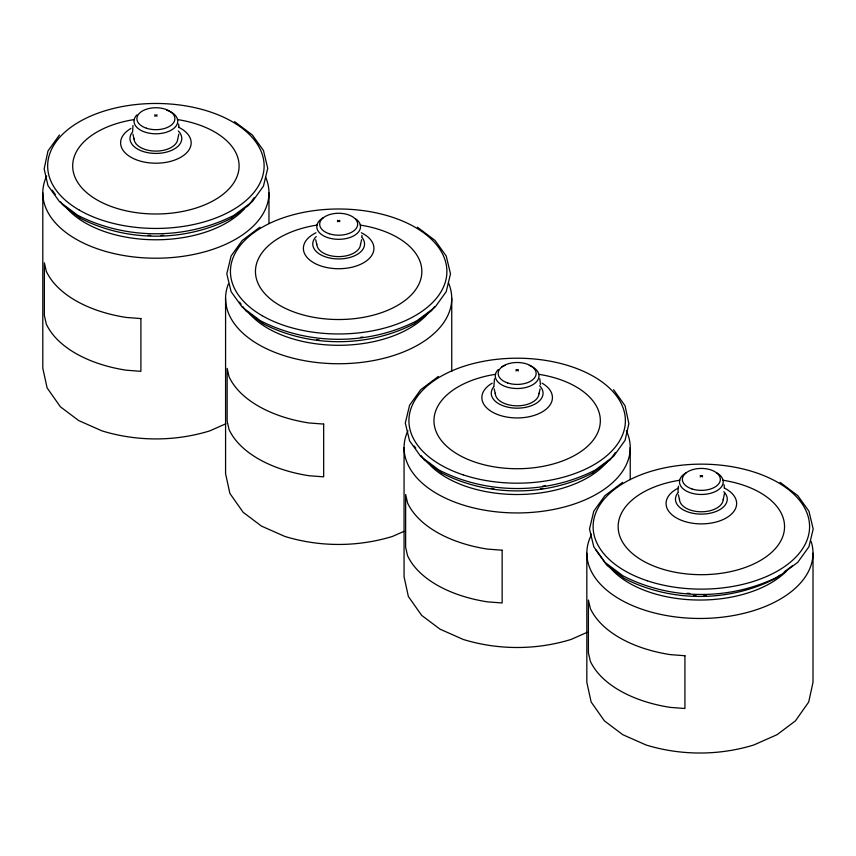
<?xml version="1.0" encoding="UTF-8"?>
<svg xmlns="http://www.w3.org/2000/svg" width="856" height="856" viewBox="0 0 856 856"><rect width="100%" height="100%" fill="white"/><g stroke="black" fill="none" stroke-linecap="round" stroke-linejoin="round"><path stroke-width="1.28" d="M361.906 236.802L361.949 235.346M678.102 489.054L678.102 491.954M132.958 125.468L132.637 131.278M678.22 487.599L678.423 486.155M724.486 493.409L723.234 499.679M178.818 134.178L177.77 139.004M361.585 239.701L360.536 244.527M494.49 378.769L493.901 386.013M540.082 388.913L539.023 393.739M590.79 535.054L591.1 533.855M59.438 134.981L47.968 150.998L44.159 168.9L47.968 185.591L59.438 201.609L77.543 215.177C125.704 239.98 186.062 239.98 234.223 215.177L252.327 201.609L263.455 186.105L267.735 168.3L263.455 150.485L252.327 134.981L234.63 121.659M254.189 197.683L248.829 205.151L231.773 217.98M434.666 306.405L431.606 310.675L414.55 323.504M615.453 452.417L610.093 459.886L593.037 472.726M259.914 227.182L242.216 240.504L231.088 256.008L226.808 273.824L231.088 291.629L242.216 307.133L260.32 320.7C308.481 345.503 368.829 345.503 417 320.7L435.105 307.133L446.222 291.629L450.502 273.824L446.222 256.008L435.105 240.504L417.407 227.182M438.4 376.405L420.703 389.715L409.575 405.23L405.305 423.035L409.575 440.851L420.703 456.355L438.4 469.666M622.612 482.345L604.914 495.656L593.786 511.171L589.506 528.976L593.786 546.791L604.914 562.296L623.018 575.863C671.179 600.666 731.527 600.666 779.688 575.863M775.814 578.249L780.073 575.039M784.342 571.829L792.87 565.409M780.094 575.607L797.792 562.296L808.92 546.791L813.2 528.976L808.92 511.171L797.792 495.656L780.094 482.345M154.722 116.191L157.055 114.843M337.489 221.715L339.821 220.367M515.975 370.937L518.319 369.589M700.187 476.878L702.519 475.529M231.366 218.248C184.96 242.152 126.806 242.152 80.4 218.248M414.144 323.771C367.738 347.675 309.583 347.675 263.177 323.771M225.898 423.752L209.763 430.889C174.817 441.6 136.96 441.6 102.003 430.889L78.741 420.596L60.391 406.793L47.101 387.896L42.8 368.198L42.8 192.921M403.914 531.383L392.54 536.412C357.583 547.123 319.727 547.123 284.781 536.412L261.508 526.119L243.158 512.316L229.879 493.42L225.577 473.721L225.577 298.444M592.63 472.983C546.224 496.887 488.07 496.887 441.664 472.983M587.152 632.327L571.027 639.464C536.07 650.175 498.224 650.175 463.267 639.464L440.005 629.16L421.644 615.368L408.365 596.472L404.064 576.773L404.064 447.667M775.408 578.506C728.991 602.41 670.847 602.41 624.441 578.506M438.807 469.923C486.968 494.725 547.326 494.725 595.487 469.923L613.592 456.355L625.062 440.337L628.871 423.645L625.062 405.733L613.592 389.715M154.722 114.843L157.055 116.191M337.489 220.367L339.821 221.715M700.187 475.529L702.519 476.878M515.975 369.589L518.319 370.937M624.035 578.249L606.979 565.409L595.904 549.937M262.771 323.504L245.715 310.675L242.655 306.405M441.257 472.726L424.202 459.886L421.141 455.617M79.993 217.98L62.937 205.151L60.648 201.952M414.25 446.008L415.781 448.148M239.584 302.136L241.114 304.265M52.216 190.203L55.287 194.473M679.471 499.679L678.423 494.854M495.271 393.739L494.212 388.913M316.774 244.527L315.725 239.701M134.007 139.004L132.958 134.178M724.005 484.71L724.486 487.599M539.804 378.769L540.436 384.558M178.54 124.034L179.011 126.923M813.007 553.19L813.007 682.296L808.706 701.995L795.417 720.891L777.066 734.683L753.804 744.988C718.847 755.698 680.991 755.698 646.045 744.988L622.772 734.683L604.422 720.891L591.132 701.995L586.831 682.296L586.831 553.19M630.23 447.667L630.23 479.606M451.743 298.444L451.743 371.472M268.966 192.921L268.966 223.459M265.681 177.288A113.088 65.291 0 0 1 154.754 258.212A113.088 65.291 0 0 1 46.652 176.026M244.324 208.918A99.895 57.673 0 0 1 154.883 239.776A99.895 57.673 0 0 1 66.533 207.89M163.646 235.357A104.197 60.155 0 0 1 161.046 235.454M150.72 235.454A104.197 60.155 0 0 1 148.131 235.357M178.562 127.244A35.278 20.362 0 0 1 182.232 156.381A35.278 20.362 0 0 1 131.674 157.654A35.278 20.362 0 0 1 130.947 128.443M177.663 139.571A21.86 12.615 0 0 1 154.936 151.084A21.86 12.615 0 0 1 134.028 138.479M178.316 131A25.894 14.948 0 0 1 156.734 153.417A25.894 14.948 0 0 1 132.659 131.856M177.417 119.551A83.203 48.043 0 0 1 224.047 193.51A83.203 48.043 0 0 1 87.729 193.51A83.203 48.043 0 0 1 134.349 119.551M166.813 110.242A21.86 12.615 0 0 1 174.817 127.48A21.86 12.615 0 0 1 144.953 132.102A21.86 12.615 0 0 1 136.96 114.865M724.037 487.92A35.278 20.362 0 0 1 727.012 517.495A35.278 20.362 0 0 1 675.694 517.495A35.278 20.362 0 0 1 678.669 487.92M723.213 499.155A21.86 12.615 0 0 1 701.353 511.781A21.86 12.615 0 0 1 679.493 499.155M723.78 491.676A25.894 14.948 0 0 1 702.198 514.103A25.894 14.948 0 0 1 678.134 492.542M716.814 472.929A21.86 12.615 0 0 1 716.814 490.777A21.86 12.615 0 0 1 685.902 490.777A21.86 12.615 0 0 1 685.902 472.929M722.892 480.237A83.203 48.043 0 0 1 769.512 554.196A83.203 48.043 0 0 1 633.194 554.196A83.203 48.043 0 0 1 679.814 480.237M689.797 593.454A108.231 62.488 0 0 1 687.229 593.272M811.146 541.399A113.088 65.291 0 0 1 695.382 618.417A113.088 65.291 0 0 1 590.693 536.284M786.429 571.198A99.895 57.673 0 0 1 695.907 599.992A99.895 57.673 0 0 1 609.675 567.1M706.382 595.68A104.197 60.155 0 0 1 703.793 595.755M696.056 595.755A104.197 60.155 0 0 1 693.456 595.68M542.094 383.178A35.278 20.362 0 0 1 542.094 411.982A35.278 20.362 0 0 1 492.2 411.982A35.278 20.362 0 0 1 492.2 383.178M539.002 393.214A21.86 12.615 0 0 1 517.152 405.83A21.86 12.615 0 0 1 495.292 393.214M539.58 385.735A25.894 14.948 0 0 1 517.987 408.162A25.894 14.948 0 0 1 493.923 386.602M529.286 365.416A21.86 12.615 0 0 1 535.589 382.685A21.86 12.615 0 0 1 505.81 386.698A21.86 12.615 0 0 1 498.213 369.599M501.691 366.989A21.86 12.615 0 0 1 505.008 365.416M538.681 374.297A83.203 48.043 0 0 1 585.301 448.244A83.203 48.043 0 0 1 448.993 448.244A83.203 48.043 0 0 1 495.613 374.297M545.165 485.737A108.231 62.488 0 0 1 542.683 486.101M626.378 430.761A113.088 65.291 0 0 1 517.152 512.947A113.088 65.291 0 0 1 407.916 430.761M607.385 461.577A99.895 57.673 0 0 1 517.152 494.511A99.895 57.673 0 0 1 426.909 461.577M542.875 488.401A104.197 60.155 0 0 1 540.361 488.755M493.933 488.755A104.197 60.155 0 0 1 491.419 488.401M448.448 282.812A113.088 65.291 0 0 1 339.789 363.736A113.088 65.291 0 0 1 228.338 284.085M428.011 313.414A99.895 57.673 0 0 1 338.655 345.3A99.895 57.673 0 0 1 249.299 313.414M319.256 340.003A104.197 60.155 0 0 1 316.709 339.704M361.339 232.768A35.278 20.362 0 0 1 364.314 262.343A35.278 20.362 0 0 1 312.996 262.343A35.278 20.362 0 0 1 315.982 232.768M360.515 244.003A21.86 12.615 0 0 1 338.655 256.618A21.86 12.615 0 0 1 316.795 244.003M361.885 237.38A25.894 14.948 0 0 1 337.81 258.94A25.894 14.948 0 0 1 316.228 236.524M356 219.008A21.86 12.615 0 0 1 352.704 236.363A21.86 12.615 0 0 1 322.541 235.218A21.86 12.615 0 0 1 323.204 217.766M360.194 225.075A83.203 48.043 0 0 1 406.814 299.033A83.203 48.043 0 0 1 270.496 299.033A83.203 48.043 0 0 1 317.127 225.075M362.944 337.05A108.231 62.488 0 0 1 360.44 337.371M140.898 318.56L126.26 317.448A113.088 65.291 0 0 1 46.299 271.277L44.373 262.835L44.373 315.596L46.299 324.05A113.088 65.291 0 0 0 126.26 370.209L140.898 371.322L140.898 318.56M323.664 424.084L309.037 422.971A113.088 65.291 0 0 1 229.066 376.8L227.14 368.358L227.14 421.12L229.066 429.562A113.088 65.291 0 0 0 309.037 475.733L323.664 476.846L323.664 424.084M502.151 550.215L487.524 549.103A113.088 65.291 0 0 1 407.563 502.943L405.637 494.49L405.637 547.251L407.563 555.705A113.088 65.291 0 0 0 487.524 601.864L502.151 602.977L502.151 550.215M684.928 655.739L670.291 654.626A113.088 65.291 0 0 1 590.33 608.466L588.404 600.013L588.404 652.775L590.33 661.228A113.088 65.291 0 0 0 670.291 707.388L684.928 708.5L684.928 655.739M146.387 128.207A18.992 10.968 0 0 0 174.881 118.717A18.992 10.968 0 0 0 146.387 109.215A18.992 10.968 0 0 0 146.387 128.207M79.351 210.137A108.231 62.488 0 0 0 260.427 182.125A108.231 62.488 0 0 0 127.876 105.598A108.231 62.488 0 0 0 79.351 210.137M691.851 488.894A18.992 10.968 0 0 0 720.345 479.392A18.992 10.968 0 0 0 691.851 469.901A18.992 10.968 0 0 0 691.851 488.894M647.232 580.753A108.231 62.488 0 0 0 809.583 526.633A108.231 62.488 0 0 0 647.232 472.523A108.231 62.488 0 0 0 647.232 580.753M507.651 382.953A18.992 10.968 0 0 0 536.145 373.451A18.992 10.968 0 0 0 507.651 363.961A18.992 10.968 0 0 0 507.651 382.953M463.032 474.812A108.231 62.488 0 0 0 625.383 420.692A108.231 62.488 0 0 0 463.032 366.582A108.231 62.488 0 0 0 463.032 474.812M329.164 233.731A18.992 10.968 0 0 0 357.658 224.24A18.992 10.968 0 0 0 329.164 214.738A18.992 10.968 0 0 0 329.164 233.731M262.129 315.661A108.231 62.488 0 0 0 443.205 287.648A108.231 62.488 0 0 0 310.642 211.122A108.231 62.488 0 0 0 262.129 315.661"/></g></svg>
